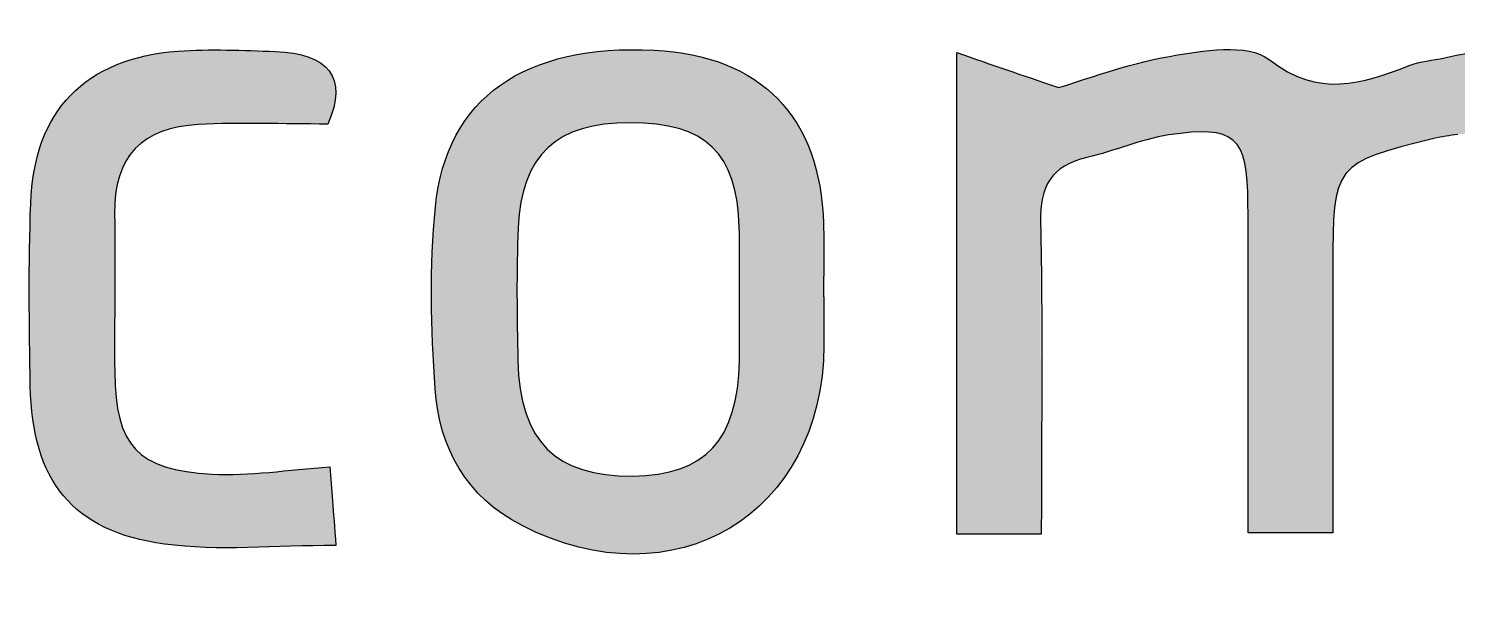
# Model space of a CAD drawing. Header units: millimetres. Extents: x 1841 to 1977, y -2528 to -2309.
# Drawn here: x 1886.43 to 1892.82, y -2502.84 to -2500.27 of the extents above; entities that cross this region are included whole.
import ezdxf

# ---------------------------------------------------------------- set-up
doc = ezdxf.new("R2010")
doc.units = ezdxf.units.MM
doc.layers.add('LASER$cut', color=1, linetype='Continuous', lineweight=0, true_color=0xff0000)
doc.layers.add('LASER$engrave', color=7, linetype='Continuous')

# ---------------------------------------------------------------- blocks, each defined once
blk = doc.blocks.new('Block 01')
at = {"layer": 'LASER$engrave'}
for points in [[(-21.7047, 27.7525), (-21.9995, 27.7552), (-22.1419, 27.755), (-22.2124, 27.7534), (-22.2827, 27.7504), (-22.3055, 27.7489), (-22.3277, 27.7466), (-22.3385, 27.7453), (-22.3491, 27.7437), (-22.3596, 27.742), (-22.3699, 27.7401), (-22.38, 27.7381), (-22.39, 27.7358), (-22.3998, 27.7334), (-22.4094, 27.7308), (-22.4188, 27.7281), (-22.4281, 27.7252), (-22.4372, 27.7221), (-22.4461, 27.7188), (-22.4549, 27.7154), (-22.4634, 27.7118), (-22.4718, 27.708), (-22.48, 27.704), (-22.4881, 27.6999), (-22.496, 27.6955), (-22.5036, 27.691), (-22.5111, 27.6864), (-22.5185, 27.6815), (-22.5256, 27.6765), (-22.5326, 27.6713), (-22.5394, 27.6659), (-22.5459, 27.6603), (-22.5524, 27.6546), (-22.5586, 27.6487), (-22.5646, 27.6426), (-22.5705, 27.6363), (-22.5762, 27.6298), (-22.5817, 27.6232), (-22.587, 27.6164), (-22.5921, 27.6094), (-22.597, 27.6022), (-22.6018, 27.5948), (-22.6063, 27.5872), (-22.6107, 27.5795), (-22.6149, 27.5716), (-22.6189, 27.5635), (-22.6227, 27.5552), (-22.6263, 27.5467), (-22.6297, 27.5381), (-22.6329, 27.5292), (-22.6359, 27.5202), (-22.6388, 27.511), (-22.6414, 27.5016), (-22.6438, 27.492), (-22.6461, 27.4822), (-22.6481, 27.4723), (-22.65, 27.4621), (-22.6516, 27.4518), (-22.6531, 27.4412), (-22.6543, 27.4305), (-22.6554, 27.4196), (-22.6563, 27.4085), (-22.6569, 27.3972), (-22.6574, 27.3858), (-22.6576, 27.3741), (-22.6575, 27.3502), (-22.6566, 26.6434), (-22.656, 26.6131), (-22.6548, 26.5841), (-22.653, 26.5563), (-22.6506, 26.5298), (-22.6476, 26.5045), (-22.6458, 26.4922), (-22.6438, 26.4803), (-22.6417, 26.4687), (-22.6394, 26.4573), (-22.6369, 26.4462), (-22.6343, 26.4355), (-22.6314, 26.4249), (-22.6284, 26.4147), (-22.6251, 26.4047), (-22.6217, 26.395), (-22.618, 26.3856), (-22.6142, 26.3764), (-22.6101, 26.3675), (-22.6059, 26.3589), (-22.6014, 26.3505), (-22.5967, 26.3423), (-22.5917, 26.3344), (-22.5892, 26.3305), (-22.5866, 26.3267), (-22.5839, 26.323), (-22.5812, 26.3193), (-22.5784, 26.3157), (-22.5756, 26.3121), (-22.5727, 26.3086), (-22.5697, 26.3052), (-22.5667, 26.3018), (-22.5636, 26.2985), (-22.5605, 26.2952), (-22.5573, 26.292), (-22.554, 26.2888), (-22.5507, 26.2857), (-22.5473, 26.2827), (-22.5439, 26.2797), (-22.5403, 26.2767), (-22.5368, 26.2739), (-22.5331, 26.271), (-22.5294, 26.2682), (-22.5218, 26.2629), (-22.5139, 26.2577), (-22.5058, 26.2527), (-22.4974, 26.2479), (-22.4887, 26.2434), (-22.4797, 26.239), (-22.4705, 26.2348), (-22.461, 26.2308), (-22.4512, 26.227), (-22.441, 26.2234), (-22.4306, 26.22), (-22.4199, 26.2168), (-22.4089, 26.2137), (-22.3976, 26.2108), (-22.386, 26.2081), (-22.3741, 26.2055), (-22.3619, 26.2031), (-22.3364, 26.1988), (-22.3097, 26.1952), (-22.2816, 26.1921), (-22.2522, 26.1896), (-22.2213, 26.1876), (-22.1899, 26.1863), (-22.1584, 26.1858), (-22.1268, 26.1861), (-22.095, 26.187), (-22.0311, 26.1904), (-21.9663, 26.1955), (-21.6947, 26.22), (-21.6682, 25.8687), (-22.0627, 25.8593), (-22.1574, 25.8582), (-22.2509, 25.8598), (-22.2973, 25.8618), (-22.3434, 25.8649), (-22.3892, 25.8691), (-22.4349, 25.8747), (-22.4728, 25.8804), (-22.5094, 25.8872), (-22.5272, 25.891), (-22.5446, 25.895), (-22.5618, 25.8993), (-22.5785, 25.9038), (-22.595, 25.9086), (-22.6111, 25.9136), (-22.6269, 25.9189), (-22.6424, 25.9245), (-22.6576, 25.9303), (-22.6724, 25.9364), (-22.6869, 25.9427), (-22.7011, 25.9493), (-22.715, 25.9561), (-22.7285, 25.9632), (-22.7418, 25.9706), (-22.7547, 25.9783), (-22.7673, 25.9861), (-22.7796, 25.9943), (-22.7916, 26.0027), (-22.8033, 26.0114), (-22.8146, 26.0204), (-22.8257, 26.0296), (-22.8365, 26.0391), (-22.8469, 26.0488), (-22.8571, 26.0588), (-22.867, 26.0691), (-22.8765, 26.0796), (-22.8858, 26.0905), (-22.8948, 26.1015), (-22.9034, 26.1129), (-22.9118, 26.1245), (-22.9199, 26.1364), (-22.9277, 26.1486), (-22.9352, 26.161), (-22.9425, 26.1737), (-22.9494, 26.1867), (-22.956, 26.1999), (-22.9624, 26.2135), (-22.9685, 26.2272), (-22.9743, 26.2413), (-22.9799, 26.2557), (-22.9851, 26.2703), (-22.9901, 26.2852), (-22.9948, 26.3004), (-22.9992, 26.3158), (-23.0034, 26.3315), (-23.0073, 26.3475), (-23.0109, 26.3638), (-23.0143, 26.3804), (-23.0173, 26.3972), (-23.0227, 26.4317), (-23.0271, 26.4674), (-23.0304, 26.5042), (-23.0327, 26.5421), (-23.0339, 26.5811), (-23.0387, 26.9889), (-23.0373, 27.1928), (-23.0323, 27.3965), (-23.0304, 27.435), (-23.0289, 27.4538), (-23.0272, 27.4723), (-23.0251, 27.4906), (-23.0227, 27.5086), (-23.02, 27.5264), (-23.017, 27.5439), (-23.0136, 27.5611), (-23.01, 27.5781), (-23.0061, 27.5947), (-23.0018, 27.6112), (-22.9973, 27.6273), (-22.9924, 27.6432), (-22.9873, 27.6588), (-22.9818, 27.6741), (-22.976, 27.6892), (-22.9699, 27.7039), (-22.9635, 27.7184), (-22.9569, 27.7327), (-22.9499, 27.7466), (-22.9426, 27.7603), (-22.935, 27.7737), (-22.9271, 27.7869), (-22.9189, 27.7997), (-22.9105, 27.8123), (-22.9017, 27.8246), (-22.8926, 27.8366), (-22.8832, 27.8483), (-22.8735, 27.8598), (-22.8636, 27.8709), (-22.8533, 27.8818), (-22.8428, 27.8925), (-22.8319, 27.9028), (-22.8208, 27.9128), (-22.8094, 27.9226), (-22.7976, 27.9321), (-22.7856, 27.9412), (-22.7733, 27.9502), (-22.7607, 27.9588), (-22.7479, 27.9671), (-22.7347, 27.9752), (-22.7212, 27.9829), (-22.7075, 27.9904), (-22.6935, 27.9976), (-22.6792, 28.0044), (-22.6646, 28.011), (-22.6497, 28.0174), (-22.6345, 28.0234), (-22.6191, 28.0291), (-22.6034, 28.0345), (-22.5874, 28.0397), (-22.5711, 28.0445), (-22.5545, 28.0491), (-22.5377, 28.0533), (-22.5206, 28.0573), (-22.5032, 28.061), (-22.4855, 28.0643), (-22.4675, 28.0674), (-22.4493, 28.0702), (-22.4308, 28.0726), (-22.412, 28.0748), (-22.3737, 28.0783), (-22.3195, 28.0815), (-22.2653, 28.0832), (-22.211, 28.0838), (-22.1566, 28.0834), (-21.939, 28.0767), (-21.9173, 28.0756), (-21.8965, 28.0739), (-21.8765, 28.0717), (-21.8668, 28.0704), (-21.8574, 28.0689), (-21.8481, 28.0673), (-21.8391, 28.0655), (-21.8303, 28.0636), (-21.8217, 28.0615), (-21.8134, 28.0593), (-21.8053, 28.057), (-21.7974, 28.0545), (-21.7897, 28.0519), (-21.7822, 28.0491), (-21.775, 28.0462), (-21.768, 28.0431), (-21.7612, 28.0399), (-21.7547, 28.0366), (-21.7483, 28.0331), (-21.7423, 28.0294), (-21.7393, 28.0276), (-21.7364, 28.0257), (-21.7336, 28.0237), (-21.7308, 28.0217), (-21.7281, 28.0197), (-21.7254, 28.0176), (-21.7228, 28.0155), (-21.7203, 28.0134), (-21.7178, 28.0112), (-21.7154, 28.009), (-21.713, 28.0068), (-21.7107, 28.0045), (-21.7084, 28.0022), (-21.7063, 27.9999), (-21.7041, 27.9975), (-21.7021, 27.995), (-21.7001, 27.9926), (-21.6981, 27.9901), (-21.6962, 27.9875), (-21.6944, 27.985), (-21.6926, 27.9824), (-21.6909, 27.9797), (-21.6893, 27.977), (-21.6877, 27.9743), (-21.6862, 27.9716), (-21.6847, 27.9688), (-21.6833, 27.9659), (-21.682, 27.9631), (-21.6807, 27.9602), (-21.6795, 27.9572), (-21.6784, 27.9542), (-21.6773, 27.9512), (-21.6762, 27.9482), (-21.6753, 27.9451), (-21.6744, 27.9419), (-21.6735, 27.9388), (-21.6728, 27.9356), (-21.6721, 27.9323), (-21.6714, 27.9291), (-21.6708, 27.9257), (-21.6703, 27.9224), (-21.6698, 27.919), (-21.6694, 27.9156), (-21.6691, 27.9121), (-21.6688, 27.9086), (-21.6686, 27.9051), (-21.6685, 27.9015), (-21.6684, 27.8979), (-21.6684, 27.8942), (-21.6684, 27.8905), (-21.6687, 27.883), (-21.6693, 27.8754), (-21.6701, 27.8676), (-21.6712, 27.8597), (-21.6725, 27.8516), (-21.6741, 27.8433), (-21.676, 27.8349), (-21.6781, 27.8264), (-21.6805, 27.8177), (-21.6831, 27.8088), (-21.6861, 27.7998), (-21.6893, 27.7906), (-21.6927, 27.7813), (-21.6965, 27.7719), (-21.7005, 27.7622)], [(-18.5152, 25.9183), (-18.8928, 25.9183), (-18.8928, 26.9804), (-18.8928, 28.0717), (-18.4383, 27.9153), (-18.2202, 27.9852), (-18.1544, 28.005), (-18.0857, 28.0238), (-18.0504, 28.0326), (-18.0147, 28.0408), (-17.9787, 28.0483), (-17.9424, 28.055), (-17.8242, 28.074), (-17.7932, 28.078), (-17.7621, 28.0813), (-17.7311, 28.0839), (-17.7005, 28.0854), (-17.6854, 28.0858), (-17.6704, 28.0858), (-17.6557, 28.0855), (-17.6412, 28.0848), (-17.627, 28.0838), (-17.6131, 28.0823), (-17.5995, 28.0805), (-17.5929, 28.0794), (-17.5863, 28.0781), (-17.5799, 28.0768), (-17.5735, 28.0753), (-17.5672, 28.0738), (-17.5611, 28.0721), (-17.555, 28.0702), (-17.5491, 28.0683), (-17.5433, 28.0662), (-17.5376, 28.064), (-17.532, 28.0616), (-17.5266, 28.0591), (-17.5213, 28.0564), (-17.5161, 28.0536), (-17.5111, 28.0507), (-17.5087, 28.0492), (-17.5062, 28.0476), (-17.5039, 28.046), (-17.5015, 28.0443), (-17.4992, 28.0426), (-17.4969, 28.0409), (-17.4865, 28.033), (-17.4762, 28.0254), (-17.4659, 28.0181), (-17.4556, 28.0112), (-17.4453, 28.0046), (-17.4352, 27.9983), (-17.425, 27.9923), (-17.4149, 27.9867), (-17.4048, 27.9813), (-17.3948, 27.9763), (-17.3848, 27.9716), (-17.3748, 27.9671), (-17.3649, 27.9629), (-17.355, 27.959), (-17.3451, 27.9554), (-17.3352, 27.9521), (-17.3254, 27.949), (-17.3156, 27.9462), (-17.3058, 27.9437), (-17.2961, 27.9414), (-17.2864, 27.9393), (-17.2767, 27.9375), (-17.267, 27.9359), (-17.2573, 27.9346), (-17.2476, 27.9335), (-17.238, 27.9326), (-17.2284, 27.9319), (-17.2188, 27.9315), (-17.2092, 27.9312), (-17.1996, 27.9312), (-17.19, 27.9313), (-17.1805, 27.9316), (-17.1709, 27.9322), (-17.1614, 27.9329), (-17.1518, 27.9337), (-17.1423, 27.9348), (-17.1232, 27.9374), (-17.1041, 27.9406), (-17.0851, 27.9444), (-17.066, 27.9488), (-17.0468, 27.9537), (-17.0276, 27.959), (-17.0084, 27.9648), (-16.9891, 27.9709), (-16.9504, 27.9842), (-16.8717, 28.0137), (-16.867, 28.0155), (-16.8622, 28.0172), (-16.8527, 28.0203), (-16.843, 28.0231), (-16.8332, 28.0257), (-16.8234, 28.028), (-16.8134, 28.0302), (-16.7933, 28.034), (-16.7529, 28.041), (-16.7328, 28.0446), (-16.7128, 28.0487), (-16.6594, 28.0601), (-16.6081, 28.0697), (-16.5589, 28.0774), (-16.5117, 28.0833), (-16.4889, 28.0856), (-16.4665, 28.0874), (-16.4447, 28.0887), (-16.4234, 28.0895), (-16.4025, 28.0899), (-16.3822, 28.0898), (-16.3623, 28.0892), (-16.3429, 28.0882), (-16.324, 28.0866), (-16.3055, 28.0846), (-16.2876, 28.082), (-16.2701, 28.079), (-16.253, 28.0754), (-16.2447, 28.0735), (-16.2364, 28.0714), (-16.2283, 28.0692), (-16.2203, 28.0669), (-16.2124, 28.0644), (-16.2047, 28.0618), (-16.197, 28.0591), (-16.1894, 28.0563), (-16.182, 28.0533), (-16.1747, 28.0502), (-16.1675, 28.047), (-16.1603, 28.0437), (-16.1534, 28.0402), (-16.1465, 28.0366), (-16.1397, 28.0328), (-16.133, 28.029), (-16.1265, 28.025), (-16.12, 28.0208), (-16.1137, 28.0166), (-16.1074, 28.0122), (-16.1013, 28.0076), (-16.0953, 28.003), (-16.0894, 27.9982), (-16.0835, 27.9933), (-16.0778, 27.9882), (-16.0722, 27.983), (-16.0667, 27.9777), (-16.0614, 27.9722), (-16.0561, 27.9666), (-16.0509, 27.9609), (-16.0458, 27.955), (-16.0408, 27.949), (-16.0359, 27.9429), (-16.0311, 27.9366), (-16.0265, 27.9302), (-16.0219, 27.9237), (-16.0174, 27.917), (-16.013, 27.9102), (-16.0088, 27.9032), (-16.0046, 27.8961), (-16.0005, 27.8889), (-15.9965, 27.8815), (-15.9926, 27.874), (-15.9888, 27.8663), (-15.9816, 27.8506), (-15.9747, 27.8343), (-15.9681, 27.8174), (-15.962, 27.8), (-15.9562, 27.782), (-15.9508, 27.7634), (-15.9458, 27.7443), (-15.9411, 27.7246), (-15.9368, 27.7042), (-15.9329, 27.6833), (-15.9293, 27.6619), (-15.926, 27.6398), (-15.9231, 27.6171), (-15.9183, 27.57), (-15.9149, 27.5204), (-15.9128, 27.4685), (-15.912, 27.4141), (-15.9117, 25.9189), (-16.2887, 25.9012), (-16.2887, 26.5271), (-16.2896, 27.3974), (-16.291, 27.4498), (-16.2923, 27.4739), (-16.294, 27.4967), (-16.2962, 27.5182), (-16.299, 27.5384), (-16.3005, 27.548), (-16.3023, 27.5573), (-16.3041, 27.5664), (-16.3061, 27.5751), (-16.3083, 27.5835), (-16.3106, 27.5916), (-16.313, 27.5994), (-16.3157, 27.607), (-16.3185, 27.6142), (-16.3199, 27.6177), (-16.3215, 27.6212), (-16.323, 27.6245), (-16.3246, 27.6279), (-16.3262, 27.6311), (-16.3279, 27.6343), (-16.3297, 27.6374), (-16.3314, 27.6404), (-16.3333, 27.6434), (-16.3351, 27.6463), (-16.3371, 27.6491), (-16.339, 27.6519), (-16.341, 27.6546), (-16.3431, 27.6573), (-16.3452, 27.6598), (-16.3474, 27.6624), (-16.3496, 27.6648), (-16.3519, 27.6672), (-16.3542, 27.6695), (-16.3566, 27.6718), (-16.359, 27.674), (-16.3615, 27.6761), (-16.364, 27.6782), (-16.3666, 27.6802), (-16.3692, 27.6822), (-16.3719, 27.6841), (-16.3747, 27.686), (-16.3775, 27.6877), (-16.3804, 27.6895), (-16.3833, 27.6911), (-16.3863, 27.6927), (-16.3893, 27.6943), (-16.3924, 27.6958), (-16.3956, 27.6972), (-16.3988, 27.6986), (-16.4021, 27.7), (-16.4054, 27.7012), (-16.4088, 27.7025), (-16.4123, 27.7036), (-16.4158, 27.7048), (-16.4194, 27.7058), (-16.423, 27.7068), (-16.4305, 27.7087), (-16.4383, 27.7104), (-16.4463, 27.7118), (-16.4545, 27.7131), (-16.4631, 27.7142), (-16.4719, 27.715), (-16.481, 27.7157), (-16.4904, 27.7162), (-16.5001, 27.7166), (-16.51, 27.7167), (-16.5308, 27.7165), (-16.5528, 27.7157), (-16.5761, 27.7142), (-16.6006, 27.712), (-16.6536, 27.7061), (-16.6805, 27.7025), (-16.7074, 27.6983), (-16.7342, 27.6934), (-16.7474, 27.6907), (-16.7607, 27.6876), (-16.9078, 27.6505), (-16.9676, 27.6334), (-16.9943, 27.6249), (-17.0189, 27.6162), (-17.0306, 27.6118), (-17.0417, 27.6074), (-17.0524, 27.6028), (-17.0626, 27.5982), (-17.0724, 27.5935), (-17.0817, 27.5886), (-17.0906, 27.5836), (-17.0991, 27.5785), (-17.1032, 27.5759), (-17.1072, 27.5732), (-17.1111, 27.5705), (-17.115, 27.5678), (-17.1187, 27.565), (-17.1223, 27.5621), (-17.1258, 27.5592), (-17.1292, 27.5563), (-17.1326, 27.5533), (-17.1358, 27.5503), (-17.139, 27.5472), (-17.142, 27.544), (-17.145, 27.5408), (-17.1479, 27.5375), (-17.1507, 27.5342), (-17.1535, 27.5308), (-17.1561, 27.5274), (-17.1587, 27.5238), (-17.1612, 27.5203), (-17.1636, 27.5166), (-17.1659, 27.5129), (-17.1682, 27.5091), (-17.1704, 27.5052), (-17.1725, 27.5013), (-17.1745, 27.4972), (-17.1765, 27.4931), (-17.1784, 27.4889), (-17.1802, 27.4847), (-17.182, 27.4803), (-17.1837, 27.4759), (-17.1853, 27.4714), (-17.1869, 27.4668), (-17.1899, 27.4573), (-17.1926, 27.4475), (-17.1951, 27.4372), (-17.1974, 27.4266), (-17.1995, 27.4156), (-17.2014, 27.4041), (-17.2031, 27.3923), (-17.2046, 27.3799), (-17.2071, 27.3539), (-17.2091, 27.3259), (-17.2115, 27.2639), (-17.2127, 27.1121), (-17.2127, 25.9254), (-17.591, 25.9254), (-17.5915, 27.3965), (-17.5923, 27.4499), (-17.5934, 27.4745), (-17.5948, 27.4978), (-17.5967, 27.5196), (-17.5991, 27.5402), (-17.6004, 27.55), (-17.602, 27.5595), (-17.6036, 27.5686), (-17.6054, 27.5775), (-17.6074, 27.586), (-17.6095, 27.5943), (-17.6117, 27.6022), (-17.6142, 27.6098), (-17.6167, 27.6172), (-17.6181, 27.6207), (-17.6195, 27.6242), (-17.621, 27.6276), (-17.6224, 27.631), (-17.624, 27.6343), (-17.6256, 27.6375), (-17.6272, 27.6406), (-17.6288, 27.6437), (-17.6306, 27.6467), (-17.6323, 27.6496), (-17.6341, 27.6524), (-17.636, 27.6552), (-17.6379, 27.658), (-17.6399, 27.6606), (-17.6419, 27.6632), (-17.6439, 27.6657), (-17.6461, 27.6682), (-17.6482, 27.6706), (-17.6504, 27.6729), (-17.6527, 27.6751), (-17.655, 27.6773), (-17.6574, 27.6795), (-17.6598, 27.6815), (-17.6623, 27.6836), (-17.6649, 27.6855), (-17.6675, 27.6874), (-17.6701, 27.6892), (-17.6728, 27.691), (-17.6756, 27.6927), (-17.6784, 27.6943), (-17.6813, 27.6959), (-17.6842, 27.6974), (-17.6873, 27.6989), (-17.6903, 27.7003), (-17.6934, 27.7016), (-17.6966, 27.7029), (-17.6999, 27.7041), (-17.7032, 27.7053), (-17.7066, 27.7064), (-17.71, 27.7075), (-17.7135, 27.7085), (-17.7171, 27.7094), (-17.7207, 27.7103), (-17.7244, 27.7112), (-17.732, 27.7127), (-17.7399, 27.714), (-17.748, 27.7151), (-17.7564, 27.716), (-17.7651, 27.7168), (-17.7741, 27.7173), (-17.7834, 27.7176), (-17.7929, 27.7177), (-17.8028, 27.7176), (-17.8235, 27.717), (-17.8454, 27.7156), (-17.8685, 27.7135), (-17.8931, 27.7108), (-17.9462, 27.7036), (-17.9693, 27.6997), (-17.9924, 27.6951), (-18.0153, 27.6899), (-18.0382, 27.6841), (-18.0837, 27.6711), (-18.129, 27.657), (-18.2197, 27.628), (-18.2652, 27.6145), (-18.2881, 27.6083), (-18.3111, 27.6027), (-18.3256, 27.599), (-18.3396, 27.5951), (-18.3529, 27.5909), (-18.3594, 27.5886), (-18.3657, 27.5863), (-18.3718, 27.5839), (-18.3778, 27.5814), (-18.3837, 27.5788), (-18.3894, 27.5762), (-18.395, 27.5735), (-18.4005, 27.5706), (-18.4058, 27.5677), (-18.411, 27.5648), (-18.416, 27.5617), (-18.4209, 27.5585), (-18.4257, 27.5553), (-18.4303, 27.552), (-18.4348, 27.5486), (-18.4392, 27.5451), (-18.4435, 27.5415), (-18.4476, 27.5378), (-18.4516, 27.534), (-18.4554, 27.5302), (-18.4592, 27.5262), (-18.4628, 27.5222), (-18.4663, 27.5181), (-18.4696, 27.5138), (-18.4729, 27.5095), (-18.476, 27.5051), (-18.479, 27.5006), (-18.4819, 27.496), (-18.4847, 27.4913), (-18.4873, 27.4865), (-18.4899, 27.4817), (-18.4923, 27.4767), (-18.4946, 27.4716), (-18.4968, 27.4664), (-18.4989, 27.4612), (-18.5009, 27.4558), (-18.5028, 27.4503), (-18.5045, 27.4448), (-18.5062, 27.4391), (-18.5078, 27.4333), (-18.5092, 27.4275), (-18.5106, 27.4215), (-18.5118, 27.4154), (-18.513, 27.4093), (-18.514, 27.403), (-18.515, 27.3966), (-18.5166, 27.3835), (-18.5178, 27.37), (-18.5187, 27.3561), (-18.5192, 27.3417), (-18.5193, 27.3269), (-18.5191, 27.3117)]]:
    blk.add_hatch(color=256, dxfattribs=at).paths.add_polyline_path(points, flags=0)
h = blk.add_hatch(color=256, dxfattribs=at)
h.paths.add_polyline_path([(-19.4868, 26.9803), (-19.487, 26.7633), (-19.4877, 26.7281), (-19.4893, 26.6934), (-19.4919, 26.6593), (-19.4954, 26.6257), (-19.4997, 26.5927), (-19.505, 26.5602), (-19.5112, 26.5284), (-19.5182, 26.4971), (-19.5261, 26.4664), (-19.5348, 26.4363), (-19.5444, 26.4069), (-19.5547, 26.378), (-19.5659, 26.3498), (-19.5778, 26.3223), (-19.5904, 26.2953), (-19.6039, 26.2691), (-19.618, 26.2435), (-19.6329, 26.2186), (-19.6485, 26.1944), (-19.6647, 26.1709), (-19.6816, 26.148), (-19.6992, 26.1259), (-19.7175, 26.1046), (-19.7363, 26.0839), (-19.7558, 26.064), (-19.7759, 26.0448), (-19.7965, 26.0264), (-19.8177, 26.0087), (-19.8395, 25.9919), (-19.8618, 25.9758), (-19.8847, 25.9605), (-19.908, 25.946), (-19.9319, 25.9323), (-19.9562, 25.9194), (-19.981, 25.9074), (-20.0062, 25.8962), (-20.0319, 25.8858), (-20.058, 25.8763), (-20.0845, 25.8677), (-20.1114, 25.8599), (-20.1387, 25.853), (-20.1663, 25.847), (-20.1943, 25.8419), (-20.2226, 25.8377), (-20.2513, 25.8344), (-20.2802, 25.832), (-20.3094, 25.8306), (-20.3389, 25.8301), (-20.3687, 25.8305), (-20.3987, 25.832), (-20.4289, 25.8343), (-20.4594, 25.8377), (-20.49, 25.8421), (-20.5209, 25.8474), (-20.5519, 25.8538), (-20.583, 25.8611), (-20.6143, 25.8695), (-20.6457, 25.8789), (-20.6773, 25.8893), (-20.7089, 25.9008), (-20.7406, 25.9134), (-20.7724, 25.927), (-20.8042, 25.9417), (-20.8361, 25.9575), (-20.8591, 25.9697), (-20.8814, 25.9825), (-20.9029, 25.9958), (-20.9237, 26.0096), (-20.9437, 26.0239), (-20.963, 26.0387), (-20.9816, 26.054), (-20.9906, 26.0618), (-20.9995, 26.0698), (-21.0081, 26.0778), (-21.0166, 26.086), (-21.0249, 26.0943), (-21.033, 26.1027), (-21.041, 26.1112), (-21.0487, 26.1199), (-21.0563, 26.1286), (-21.0637, 26.1375), (-21.071, 26.1464), (-21.078, 26.1555), (-21.0849, 26.1647), (-21.0917, 26.174), (-21.1046, 26.1928), (-21.1168, 26.2121), (-21.1284, 26.2318), (-21.1393, 26.2519), (-21.1496, 26.2724), (-21.1591, 26.2932), (-21.1681, 26.3144), (-21.1763, 26.336), (-21.184, 26.3579), (-21.191, 26.3802), (-21.1973, 26.4028), (-21.2031, 26.4257), (-21.2082, 26.4489), (-21.2127, 26.4724), (-21.2166, 26.4962), (-21.2198, 26.5203), (-21.2225, 26.5447), (-21.2246, 26.5694), (-21.2361, 26.7724), (-21.2395, 26.8742), (-21.2409, 26.9761), (-21.2402, 27.078), (-21.2371, 27.1797), (-21.2315, 27.281), (-21.2232, 27.382), (-21.2207, 27.4047), (-21.2178, 27.427), (-21.2145, 27.449), (-21.2107, 27.4706), (-21.2065, 27.4919), (-21.2019, 27.5128), (-21.1968, 27.5333), (-21.1912, 27.5534), (-21.1853, 27.5732), (-21.1789, 27.5927), (-21.1721, 27.6117), (-21.1648, 27.6304), (-21.1572, 27.6487), (-21.1491, 27.6667), (-21.1406, 27.6843), (-21.1316, 27.7015), (-21.1223, 27.7183), (-21.1125, 27.7348), (-21.1024, 27.7509), (-21.0918, 27.7667), (-21.0808, 27.782), (-21.0693, 27.797), (-21.0575, 27.8116), (-21.0453, 27.8259), (-21.0327, 27.8397), (-21.0197, 27.8532), (-21.0062, 27.8664), (-20.9924, 27.8791), (-20.9782, 27.8915), (-20.9636, 27.9035), (-20.9486, 27.9151), (-20.9332, 27.9263), (-20.9174, 27.9371), (-20.9012, 27.9476), (-20.8847, 27.9577), (-20.8677, 27.9674), (-20.8504, 27.9768), (-20.8327, 27.9857), (-20.8146, 27.9943), (-20.7962, 28.0025), (-20.7773, 28.0103), (-20.7581, 28.0177), (-20.7386, 28.0247), (-20.7186, 28.0314), (-20.6983, 28.0376), (-20.6776, 28.0435), (-20.6566, 28.049), (-20.6352, 28.0541), (-20.6135, 28.0588), (-20.5914, 28.0631), (-20.5689, 28.0671), (-20.5461, 28.0706), (-20.5229, 28.0738), (-20.4994, 28.0765), (-20.4755, 28.0789), (-20.4513, 28.0809), (-20.4018, 28.0837), (-20.351, 28.0849), (-20.2988, 28.0845), (-20.2452, 28.0826), (-20.2012, 28.0796), (-20.1796, 28.0776), (-20.1583, 28.0752), (-20.1374, 28.0724), (-20.1167, 28.0693), (-20.0964, 28.0658), (-20.0764, 28.062), (-20.0567, 28.0578), (-20.0373, 28.0532), (-20.0183, 28.0483), (-19.9995, 28.0431), (-19.9811, 28.0375), (-19.963, 28.0315), (-19.9452, 28.0252), (-19.9278, 28.0185), (-19.9107, 28.0115), (-19.8938, 28.0041), (-19.8774, 27.9964), (-19.8612, 27.9884), (-19.8454, 27.98), (-19.8299, 27.9712), (-19.8147, 27.9621), (-19.7999, 27.9527), (-19.7854, 27.9429), (-19.7712, 27.9328), (-19.7574, 27.9223), (-19.7438, 27.9116), (-19.7307, 27.9004), (-19.7178, 27.889), (-19.7053, 27.8772), (-19.6932, 27.865), (-19.6814, 27.8525), (-19.6699, 27.8397), (-19.6588, 27.8266), (-19.648, 27.8131), (-19.6375, 27.7993), (-19.6274, 27.7852), (-19.6176, 27.7708), (-19.6082, 27.756), (-19.5992, 27.7409), (-19.5905, 27.7255), (-19.5821, 27.7097), (-19.5741, 27.6936), (-19.5664, 27.6772), (-19.5591, 27.6605), (-19.5521, 27.6435), (-19.5455, 27.6261), (-19.5393, 27.6084), (-19.5334, 27.5904), (-19.5279, 27.5721), (-19.5227, 27.5535), (-19.5179, 27.5346), (-19.5134, 27.5153), (-19.5093, 27.4958), (-19.5056, 27.4759), (-19.5022, 27.4557), (-19.4992, 27.4352), (-19.4966, 27.4144), (-19.4943, 27.3933), (-19.4924, 27.3719), (-19.4908, 27.3502), (-19.4889, 27.3058), (-19.4884, 26.9803)], flags=0)
h.paths.add_polyline_path([(-19.8648, 26.9643), (-19.8653, 27.289), (-19.8666, 27.32), (-19.8687, 27.3497), (-19.8715, 27.3784), (-19.8752, 27.4058), (-19.8773, 27.4191), (-19.8796, 27.4321), (-19.8822, 27.4448), (-19.8849, 27.4573), (-19.8879, 27.4694), (-19.891, 27.4813), (-19.8944, 27.4929), (-19.898, 27.5043), (-19.9018, 27.5153), (-19.9058, 27.5261), (-19.91, 27.5367), (-19.9145, 27.5469), (-19.9192, 27.5569), (-19.9241, 27.5666), (-19.9292, 27.5761), (-19.9346, 27.5853), (-19.9401, 27.5942), (-19.9459, 27.6029), (-19.952, 27.6113), (-19.9583, 27.6195), (-19.9648, 27.6274), (-19.9715, 27.6351), (-19.9785, 27.6425), (-19.9857, 27.6497), (-19.9932, 27.6566), (-20.0009, 27.6633), (-20.0088, 27.6698), (-20.017, 27.6759), (-20.0255, 27.6819), (-20.0342, 27.6876), (-20.0431, 27.6931), (-20.0523, 27.6984), (-20.0618, 27.7034), (-20.0715, 27.7082), (-20.0815, 27.7127), (-20.0917, 27.7171), (-20.1022, 27.7212), (-20.113, 27.725), (-20.124, 27.7287), (-20.1353, 27.7321), (-20.1468, 27.7354), (-20.1587, 27.7384), (-20.1708, 27.7412), (-20.1832, 27.7437), (-20.1958, 27.7461), (-20.2087, 27.7482), (-20.2219, 27.7502), (-20.2354, 27.7519), (-20.2632, 27.7547), (-20.2922, 27.7568), (-20.3223, 27.758), (-20.3536, 27.7585), (-20.3838, 27.7581), (-20.413, 27.7569), (-20.4412, 27.7549), (-20.4549, 27.7535), (-20.4684, 27.7519), (-20.4817, 27.7502), (-20.4947, 27.7481), (-20.5075, 27.7459), (-20.52, 27.7435), (-20.5323, 27.7408), (-20.5443, 27.7379), (-20.5561, 27.7348), (-20.5677, 27.7314), (-20.579, 27.7279), (-20.5901, 27.7241), (-20.601, 27.72), (-20.6116, 27.7158), (-20.6219, 27.7113), (-20.6321, 27.7066), (-20.642, 27.7017), (-20.6517, 27.6965), (-20.6611, 27.6911), (-20.6703, 27.6855), (-20.6793, 27.6796), (-20.688, 27.6735), (-20.6966, 27.6671), (-20.7048, 27.6606), (-20.7129, 27.6538), (-20.7207, 27.6467), (-20.7283, 27.6394), (-20.7357, 27.6319), (-20.7428, 27.6241), (-20.7497, 27.6161), (-20.7564, 27.6078), (-20.7628, 27.5993), (-20.7691, 27.5906), (-20.7751, 27.5816), (-20.7809, 27.5724), (-20.7864, 27.5629), (-20.7917, 27.5531), (-20.7969, 27.5432), (-20.8017, 27.5329), (-20.8064, 27.5224), (-20.8109, 27.5117), (-20.8151, 27.5007), (-20.8191, 27.4895), (-20.8229, 27.478), (-20.8264, 27.4663), (-20.8298, 27.4543), (-20.8329, 27.442), (-20.8358, 27.4295), (-20.8385, 27.4167), (-20.841, 27.4037), (-20.8433, 27.3904), (-20.8454, 27.3768), (-20.8488, 27.3489), (-20.8515, 27.32), (-20.8532, 27.29), (-20.8578, 27.1412), (-20.8588, 26.9924), (-20.8545, 26.6947), (-20.8533, 26.6615), (-20.8513, 26.6295), (-20.8483, 26.5986), (-20.8465, 26.5836), (-20.8444, 26.5689), (-20.8421, 26.5545), (-20.8396, 26.5404), (-20.8369, 26.5266), (-20.8339, 26.513), (-20.8307, 26.4997), (-20.8273, 26.4868), (-20.8236, 26.4741), (-20.8197, 26.4617), (-20.8156, 26.4495), (-20.8112, 26.4377), (-20.8066, 26.4261), (-20.8017, 26.4148), (-20.7967, 26.4038), (-20.7913, 26.3931), (-20.7858, 26.3826), (-20.78, 26.3724), (-20.7739, 26.3625), (-20.7676, 26.3529), (-20.7611, 26.3435), (-20.7543, 26.3344), (-20.7473, 26.3256), (-20.7401, 26.317), (-20.7325, 26.3087), (-20.7248, 26.3007), (-20.7168, 26.2929), (-20.7085, 26.2854), (-20.7, 26.2782), (-20.6913, 26.2712), (-20.6823, 26.2645), (-20.673, 26.2581), (-20.6635, 26.2519), (-20.6538, 26.246), (-20.6438, 26.2403), (-20.6335, 26.2349), (-20.623, 26.2297), (-20.6122, 26.2248), (-20.6012, 26.2202), (-20.5899, 26.2158), (-20.5783, 26.2117), (-20.5665, 26.2078), (-20.5544, 26.2042), (-20.5421, 26.2008), (-20.5295, 26.1976), (-20.5167, 26.1947), (-20.5035, 26.1921), (-20.4902, 26.1897), (-20.4765, 26.1875), (-20.4626, 26.1856), (-20.4484, 26.184), (-20.434, 26.1825), (-20.4043, 26.1804), (-20.3735, 26.1793), (-20.3417, 26.179), (-20.3118, 26.1797), (-20.2829, 26.1813), (-20.2689, 26.1825), (-20.2551, 26.1839), (-20.2416, 26.1855), (-20.2283, 26.1873), (-20.2153, 26.1894), (-20.2026, 26.1917), (-20.19, 26.1943), (-20.1778, 26.1971), (-20.1658, 26.2001), (-20.154, 26.2034), (-20.1425, 26.2069), (-20.1312, 26.2106), (-20.1202, 26.2146), (-20.1094, 26.2189), (-20.0989, 26.2233), (-20.0886, 26.2281), (-20.0786, 26.2331), (-20.0688, 26.2383), (-20.0592, 26.2437), (-20.0499, 26.2495), (-20.0409, 26.2554), (-20.032, 26.2617), (-20.0234, 26.2681), (-20.0151, 26.2748), (-20.0069, 26.2818), (-19.999, 26.2891), (-19.9914, 26.2966), (-19.984, 26.3043), (-19.9768, 26.3123), (-19.9698, 26.3206), (-19.9631, 26.3291), (-19.9566, 26.3379), (-19.9503, 26.3469), (-19.9443, 26.3562), (-19.9385, 26.3658), (-19.9329, 26.3756), (-19.9275, 26.3857), (-19.9224, 26.3961), (-19.9175, 26.4067), (-19.9128, 26.4176), (-19.9084, 26.4288), (-19.9041, 26.4403), (-19.9001, 26.452), (-19.8963, 26.464), (-19.8927, 26.4762), (-19.8893, 26.4888), (-19.8862, 26.5016), (-19.8833, 26.5147), (-19.8805, 26.528), (-19.878, 26.5417), (-19.8758, 26.5556), (-19.8737, 26.5698), (-19.8702, 26.599), (-19.8675, 26.6294), (-19.8656, 26.6609), (-19.8646, 26.6936)], flags=0)
for p, q in [((-19.4884, 26.9803), (-19.4868, 26.9803)), ((-17.2127, 25.9254), (-17.591, 25.9254))]:
    blk.add_line(p, q, dxfattribs=at)
blk.add_lwpolyline([(-18.5152, 25.9183), (-18.8928, 25.9183), (-18.8928, 26.9804), (-18.8928, 28.0717)], dxfattribs=at)
for points in [[(-16.7128, 28.0487), (-16.132, 28.1794), (-15.9139, 28.0076), (-15.912, 27.4141)], [(-21.2232, 27.382), (-21.1757, 27.8701), (-20.8232, 28.1118), (-20.2452, 28.0826)], [(-17.9424, 28.055), (-17.7953, 28.0803), (-17.5929, 28.1155), (-17.4969, 28.0409)], [(-23.0323, 27.3965), (-23.0181, 27.8121), (-22.7888, 28.0478), (-22.3737, 28.0783)], [(-22.3737, 28.0783), (-22.2295, 28.0888), (-22.0838, 28.0821), (-21.939, 28.0767)], [(-21.939, 28.0767), (-21.7032, 28.0679), (-21.6105, 27.9626), (-21.7047, 27.7525)], [(-20.2452, 28.0826), (-19.7685, 28.0586), (-19.5019, 27.7853), (-19.4889, 27.3058)], [(-18.8928, 28.0717), (-18.7286, 28.0151), (-18.6124, 27.9753), (-18.4383, 27.9153)], [(-18.4383, 27.9153), (-18.3238, 27.9489), (-18.1365, 28.0216), (-17.9424, 28.055)], [(-17.4969, 28.0409), (-17.2744, 27.8679), (-17.084, 27.9316), (-16.8717, 28.0137)], [(-16.8717, 28.0137), (-16.8217, 28.033), (-16.7657, 28.0368), (-16.7128, 28.0487)], [(-22.2827, 27.7504), (-22.5294, 27.7374), (-22.6629, 27.6093), (-22.6575, 27.3502)], [(-21.7047, 27.7525), (-21.9073, 27.7525), (-22.0954, 27.7605), (-22.2827, 27.7504)], [(-20.3536, 27.7585), (-20.6808, 27.7593), (-20.8388, 27.6158), (-20.8532, 27.29)], [(-19.8653, 27.289), (-19.8753, 27.6257), (-20.0136, 27.7577), (-20.3536, 27.7585)], [(-17.5915, 27.3965), (-17.5926, 27.6969), (-17.648, 27.7484), (-17.9462, 27.7036)], [(-17.9462, 27.7036), (-18.0701, 27.6851), (-18.1883, 27.6314), (-18.3111, 27.6027)], [(-16.7607, 27.6876), (-17.2055, 27.579), (-17.2126, 27.57), (-17.2127, 27.1121)], [(-16.6536, 27.7061), (-16.6895, 27.7016), (-16.7255, 27.6961), (-16.7607, 27.6876)], [(-18.3111, 27.6027), (-18.4695, 27.5656), (-18.5231, 27.4766), (-18.5191, 27.3117)], [(-23.0339, 26.5811), (-23.0393, 26.8529), (-23.0418, 27.125), (-23.0323, 27.3965)], [(-22.6575, 27.3502), (-22.6528, 27.1147), (-22.6594, 26.879), (-22.6566, 26.6434)], [(-21.2246, 26.5694), (-21.2437, 26.8391), (-21.2494, 27.1135), (-21.2232, 27.382)], [(-17.591, 25.9254), (-17.591, 26.422), (-17.5899, 26.9093), (-17.5915, 27.3965)], [(-20.8532, 27.29), (-20.862, 27.0918), (-20.8589, 26.893), (-20.8545, 26.6947)], [(-19.8648, 26.9643), (-19.8648, 27.0725), (-19.8621, 27.1808), (-19.8653, 27.289)], [(-19.4889, 27.3058), (-19.4859, 27.1973), (-19.4884, 27.0888), (-19.4884, 26.9803)], [(-18.5191, 27.3117), (-18.508, 26.852), (-18.5152, 26.3919), (-18.5152, 25.9183)], [(-17.2127, 27.1121), (-17.2129, 26.7237), (-17.2127, 26.3352), (-17.2127, 25.9254)], [(-19.8646, 26.6936), (-19.8631, 26.7839), (-19.8645, 26.874), (-19.8648, 26.9643)], [(-19.4868, 26.9803), (-19.4868, 26.9081), (-19.4865, 26.8357), (-19.487, 26.7633)], [(-19.487, 26.7633), (-19.4911, 26.0063), (-20.1559, 25.6094), (-20.8361, 25.9575)], [(-22.6566, 26.6434), (-22.6528, 26.3132), (-22.5575, 26.2057), (-22.2213, 26.1876)], [(-20.8545, 26.6947), (-20.8468, 26.3342), (-20.6873, 26.1764), (-20.3417, 26.179)], [(-20.3417, 26.179), (-20.0174, 26.1815), (-19.8711, 26.339), (-19.8646, 26.6936)], [(-22.4349, 25.8747), (-22.8468, 25.9307), (-23.0258, 26.1586), (-23.0339, 26.5811)], [(-20.8361, 25.9575), (-21.0858, 26.0851), (-21.2056, 26.305), (-21.2246, 26.5694)], [(-22.2213, 26.1876), (-22.0538, 26.1785), (-21.8842, 26.2069), (-21.6947, 26.22)], [(-21.6947, 26.22), (-21.687, 26.1182), (-21.6806, 26.0323), (-21.6682, 25.8687)], [(-21.6682, 25.8687), (-21.9407, 25.8687), (-22.192, 25.8415), (-22.4349, 25.8747)]]:
    blk.add_open_spline(points, degree=3, dxfattribs=at)

msp = doc.modelspace()

# ---------------------------------------------------------------- block references
at = {"layer": 'LASER$cut'}
msp.add_blockref('Block 01', (1909.4747, -2528.4475), dxfattribs=at)

doc.saveas('drawing.dxf')
